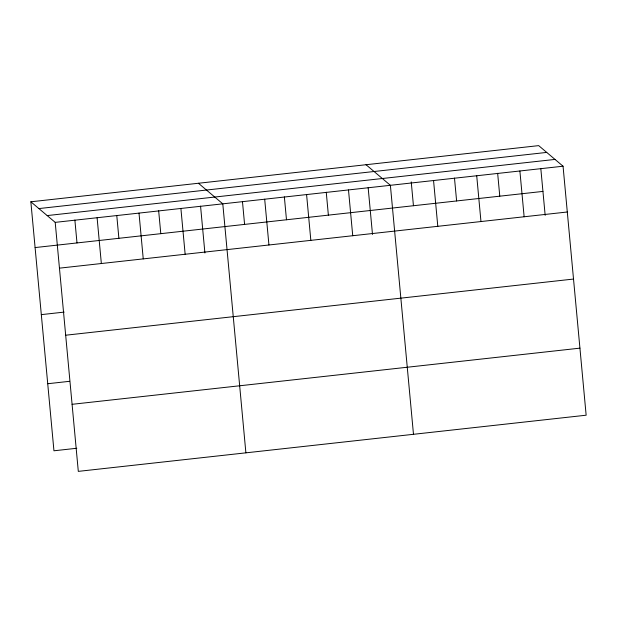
<?xml version="1.0" encoding="UTF-8"?>
<svg xmlns="http://www.w3.org/2000/svg" width="617" height="617" viewBox="0 0 617 617"><rect width="100%" height="100%" fill="white"/><g stroke="black" fill="none" stroke-linecap="round" stroke-linejoin="round"><path stroke-width="0.93" d="M30.85 201.79L538.695 145.627L563.051 166.212L586.15 415.21L78.305 471.373L55.206 222.367L30.85 201.79L53.949 450.788L76.801 448.266M38.886 208.577L546.731 152.414M47.17 215.58L555.015 159.417M55.206 222.367L563.051 166.212M35.1 247.571L542.945 191.409M59.456 268.156L567.301 211.993M41.316 314.631L64.168 312.102M65.672 335.216L573.517 279.054M47.725 383.728L69.628 381.306M72.081 404.312L579.926 348.15M366.028 164.724L390.384 185.301L413.483 434.306M198.443 183.257L222.791 203.834L245.89 452.839M540.816 168.518L545.166 215.356M519.884 170.986L524.134 216.768M497.649 173.292L499.778 196.183M476.717 175.76L480.967 221.542M454.482 178.066L456.611 200.957M433.55 180.526L437.8 226.316M411.231 181.884L413.444 205.731M368.148 187.614L372.498 234.452M348.489 189.936L352.731 235.717M326.254 192.242L328.375 215.132M306.587 194.571L310.837 240.352M284.36 196.877L286.481 219.768M264.693 199.206L268.935 244.988M242.458 201.512L244.587 224.403M200.564 206.147L204.906 252.985M180.897 208.469L185.146 254.25M158.662 210.775L160.79 233.666M139.002 213.104L143.244 258.885M116.767 215.41L118.888 238.301M97.1 217.739L101.35 263.521M74.873 220.045L76.994 242.936"/></g></svg>
